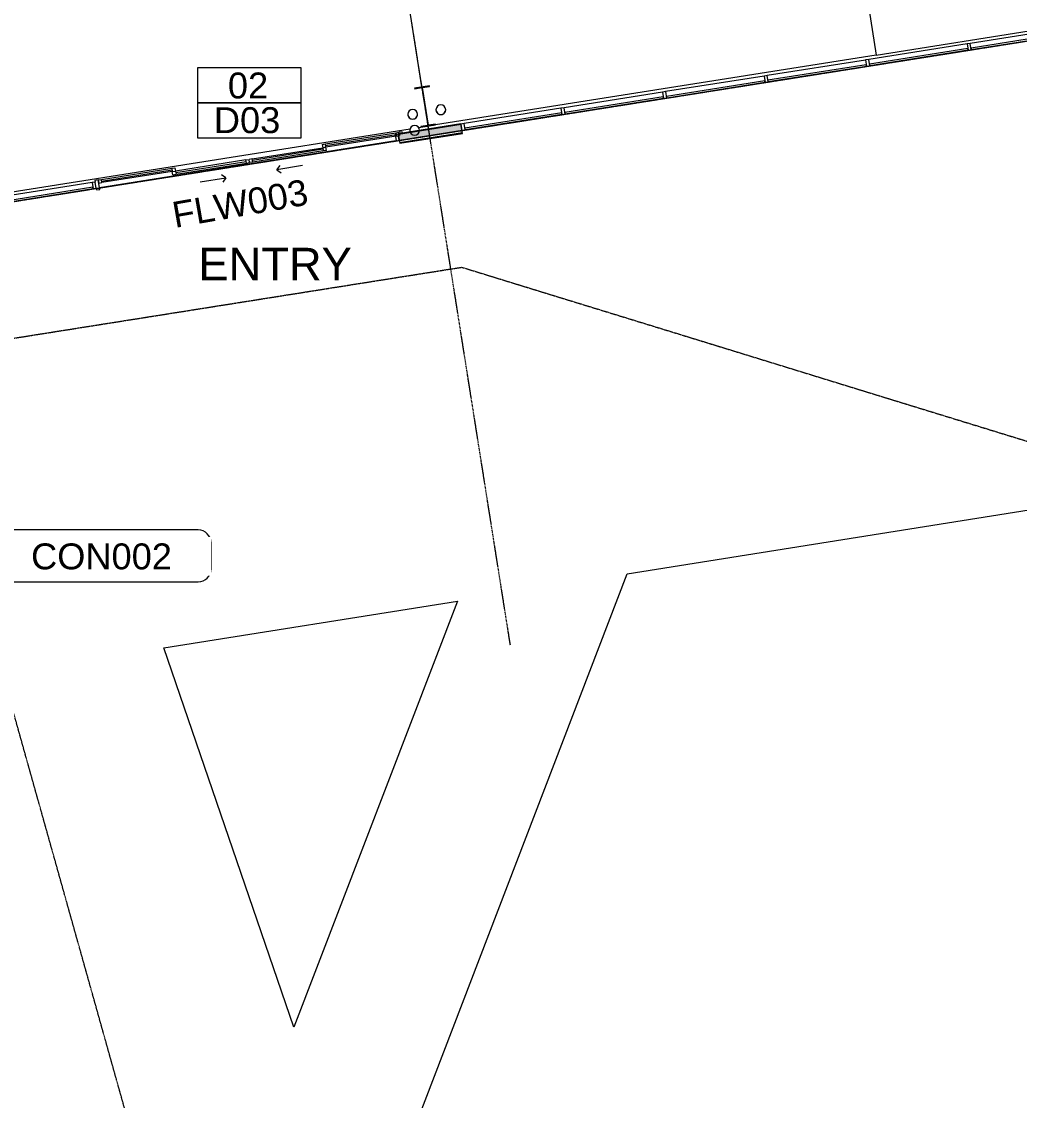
# Model space of a CAD drawing. Header units: millimetres. Extents: x -2612262 to -2065320, y 3717813 to 4283368.
# Drawn here: x -2305294 to -2289894, y 3987415 to 4004065 of the extents above; entities that cross this region are included whole.
import ezdxf

# ---------------------------------------------------------------- set-up
doc = ezdxf.new("R2010")
doc.units = ezdxf.units.MM
for name, pattern in [('Aligning Line', [3.2004, 1.6002, -1.6002]), ('Grid Line', [21, 12, -3, 3, -3]), ('Overhead', [4, 2.5, -1.5])]:
    doc.linetypes.add(name, pattern=pattern)
for name, color, linetype, lineweight in [('A-ANNO-DIMS', 211, 'Continuous', 5), ('A-ANNO-DIMS-200', 211, 'Continuous', 5), ('A-ANNO-KEYN', 231, 'Continuous', 5), ('A-DOOR', 31, 'Continuous', 5), ('A-DOOR-IDEN', 31, 'Continuous', 5), ('A-FLOR', 192, 'Continuous', 5), ('A-FLOR-IDEN', 11, 'Continuous', 5), ('A-FLOR-OVHD', 1, 'Overhead', 13), ('A-GLAZ', 151, 'Continuous', 5), ('A-GLAZ-CURT', 52, 'Continuous', 5), ('A-GLAZ-CWMG', 51, 'Continuous', 5), ('A-WALL', 113, 'Continuous', 5), ('A-WALL-PATT', 111, 'Continuous', 13), ('C-TOPO', 7, 'Continuous', 5), ('G-ANNO-REFR', 1, 'Aligning Line', 5), ('G-ANNO-TEXT', 231, 'Continuous', 5), ('P-SANR-FIXT', 6, 'Continuous', 5), ('S-BEAM', 12, 'Continuous', 5), ('S-GRID', 1, 'Continuous', 5)]:
    doc.layers.add(name, color=color, linetype=linetype, lineweight=lineweight)
doc.styles.add('Arial', font='arial.ttf', dxfattribs={"height": 500})
doc.styles.add('Arial_2', font='arial.ttf', dxfattribs={"height": 400})
doc.dimstyles.new('2_5-Diagonal-_deg_-Decimal_O', dxfattribs={"dimscale": 304.8, "dimtxt": 510.1297, "dimasz": 0.984252, "dimexe": 0.656168, "dimexo": 0.0625, "dimgap": 0.984252, "dimtad": 1, "dimdec": 0, "dimzin": 0, "dimdsep": 46, "dimtxsty": 'Arial', "dimblk1": 'OBLIQUE', "dimblk2": 'OBLIQUE', "dimsah": 1, "dimcen": 0.09, "dimdle": 0.656168, "dimazin": 0, "dimtfac": 1, "dimtdec": 4, "dimtix": 1, "dimtmove": 0, "dimatfit": 3, "dimfxl": 3.28084, "dimfxlon": 1, "dimtvp": 1, "dimtfill": 1, "dimtolj": 1, "dimtzin": 0, "dimlwd": 15, "dimlwe": 15, "dimarcsym": 2})
picture_1 = doc.add_image_def('image1.jpg', size_in_pixel=(6528, 5638))

# ---------------------------------------------------------------- blocks, each defined once
blk = doc.blocks.new('Structural Framing 17 - Structural Framing 1-1145779-GA - Part B')
at = {"layer": 'S-BEAM', "lineweight": 13}
for p, q in [((-2299001, 4003074), (-2299228, 4003038)), ((-2299000, 4003064), (-2299001, 4003074)), ((-2299228, 4003038), (-2299227, 4003028)), ((-2299227, 4003028), (-2299118, 4003046)), ((-2299118, 4003046), (-2299026, 4002463)), ((-2299108, 4003047), (-2299000, 4003064)), ((-2299016, 4002465), (-2299108, 4003047)), ((-2299026, 4002463), (-2299135, 4002446)), ((-2299135, 4002446), (-2299133, 4002436)), ((-2299133, 4002436), (-2298906, 4002472)), ((-2298907, 4002482), (-2299016, 4002465)), ((-2298906, 4002472), (-2298907, 4002482))]:
    blk.add_line(p, q, dxfattribs=at)
blk = doc.blocks.new('Downpipe - Straight - 01 - 150D-V32-GA - Part B')
at = {"layer": 'P-SANR-FIXT'}
for start, end in [(0, 180), (360, 180), (180, 0), (180, 360)]:
    blk.add_arc((-40, 100), 75, start, end, dxfattribs=at)
blk = doc.blocks.new('Downpipe - Straight - 01 - 150D-1488954-GA - Part B')
at = {"layer": 'P-SANR-FIXT'}
for start, end in [(0, 180), (360, 180), (180, 0), (180, 360)]:
    blk.add_arc((-40, 100), 75, start, end, dxfattribs=at)
blk = doc.blocks.new('SD - OXXO - SD - OXXO 3800W-V40-GA - Part B')
at = {"layer": 'A-DOOR'}
for p, q in [((-2350, -6), (-2400, -6)), ((-2400, -6), (-2400, -30)), ((-2400, -130), (-2400, -154)), ((-2400, -154), (-2350, -154)), ((-2350, -154), (-2350, -6)), ((2400, -6), (2350, -6)), ((2350, -6), (2350, -27)), ((2400, -27), (2400, -6))]:
    blk.add_line(p, q, dxfattribs=at)
at = {"layer": 'A-GLAZ'}
for p, q in [((-2350, -6), (-2350, -56)), ((-2350, -6), (-2300, -6)), ((-2350, -56), (-2300, -56)), ((-2300, -6), (-1200, -6)), ((-2300, -56), (-2300, -6)), ((-2300, -31), (-1200, -31)), ((-1200, -56), (-2300, -56)), ((-1200, -6), (-1150, -6)), ((-1200, -6), (-1200, -56)), ((-1200, -106), (-1200, -56)), ((-1200, -56), (-1150, -56)), ((-1200, -56), (-1150, -56)), ((-1200, -106), (-1150, -106)), ((-1150, -6), (-1150, -56)), ((-50, -56), (-1150, -56)), ((-1150, -56), (-1150, -106)), ((-1150, -81), (-50, -81)), ((-1150, -106), (-50, -106)), ((-50, -56), (0, -56)), ((-50, -106), (-50, -56)), ((-50, -106), (0, -106)), ((0, -106), (0, -56)), ((0, -106), (0, -56)), ((50, -56), (0, -56)), ((50, -106), (0, -106)), ((50, -56), (1150, -56)), ((50, -106), (50, -56)), ((1150, -81), (50, -81)), ((1150, -106), (50, -106)), ((1150, -6), (1150, -56)), ((1150, -6), (1200, -6)), ((1150, -56), (1200, -56)), ((1200, -56), (1150, -56)), ((1150, -56), (1150, -106)), ((1200, -106), (1150, -106)), ((1200, -6), (2300, -6)), ((1200, -56), (1200, -6)), ((1200, -31), (2300, -31)), ((2300, -56), (1200, -56)), ((1200, -106), (1200, -56)), ((2300, -6), (2350, -6)), ((2300, -6), (2300, -56)), ((2300, -56), (2350, -56)), ((2350, -6), (2350, -56)), ((-800, -281), (-400, -281)), ((-400, -281), (-457, -224)), ((-400, -281), (-457, -338)), ((400, -281), (457, -224)), ((400, -281), (457, -338)), ((800, -281), (400, -281))]:
    blk.add_line(p, q, dxfattribs=at)
blk = doc.blocks.new('System Panel - Glazed-2654292-GA - Part B')
at = {"layer": 'A-GLAZ-CURT'}
for p, q in [((756, -24), (-756, -24)), ((-756, -24), (-756, -49)), ((-756, -49), (756, -49)), ((756, -49), (756, -24))]:
    blk.add_line(p, q, dxfattribs=at)
blk = doc.blocks.new('System Panel - Glazed-2654293-GA - Part B')
at = {"layer": 'A-GLAZ-CURT'}
for p, q in [((768, -24), (-768, -24)), ((-768, -24), (-768, -49)), ((-768, -49), (768, -49)), ((768, -49), (768, -24))]:
    blk.add_line(p, q, dxfattribs=at)
blk = doc.blocks.new('Rectangular Mullion - 50x100mm-2654290-GA - Part B')
at = {"layer": 'A-GLAZ-CWMG'}
for p, q in [((-2296970, 4002728), (-2298463, 4002491)), ((-2296955, 4002629), (-2298448, 4002393))]:
    blk.add_line(p, q, dxfattribs=at)
blk = doc.blocks.new('Rectangular Mullion - 50x100mm-2654291-GA - Part B')
at = {"layer": 'A-GLAZ-CWMG'}
for p, q in [((-2295403, 4002976), (-2296921, 4002736)), ((-2295388, 4002877), (-2296905, 4002637))]:
    blk.add_line(p, q, dxfattribs=at)
blk = doc.blocks.new('Rectangular Mullion - 50x100mm-1167181-GA - Part B')
at = {"layer": 'A-GLAZ-CWMG'}
for p, q in [((0, 50), (-50, 50)), ((-50, 50), (-50, -50)), ((0, -50), (0, 50)), ((-50, -50), (0, -50))]:
    blk.add_line(p, q, dxfattribs=at)
blk = doc.blocks.new('Rectangular Mullion - 50x100mm-1167177-GA - Part B')
at = {"layer": 'A-GLAZ-CWMG'}
for p, q in [((-25, 50), (25, 50)), ((-25, -50), (-25, 50)), ((25, 50), (25, -50)), ((25, -50), (-25, -50))]:
    blk.add_line(p, q, dxfattribs=at)
blk = doc.blocks.new('Rectangular Mullion - 50x100mm-2657775-GA - Part B')
at = {"layer": 'A-GLAZ-CWMG'}
for p, q in [((-50, 50), (0, 50)), ((-50, -50), (-50, 50)), ((0, 50), (0, -50)), ((0, -50), (-50, -50))]:
    blk.add_line(p, q, dxfattribs=at)
blk = doc.blocks.new('aba - Plumbing Fixtures - Strip Drain - Stormtech - Custom Ass - FLW003 _Doors_-2950224-GA - Part B')
at = {"layer": 'P-SANR-FIXT'}
for p, q in [((38, -38), (38, -4673)), ((41, -38), (41, -4673))]:
    blk.add_line(p, q, dxfattribs=at)
blk = doc.blocks.new('DIMBLOCK1-GA - Part B')
at = {"layer": 'A-ANNO-DIMS-200', "lineweight": 15}
for p, q in [((-2327823, 4050069), (-2327874, 4050388)), ((-2327823, 4050069), (-2327698, 4050241)), ((-2327823, 4050069), (-2327948, 4049898)), ((-2327823, 4050069), (-2327823, 4050069)), ((-2327823, 4050069), (-2327792, 4049872)), ((-2337983, 4048155), (-2338052, 4048471)), ((-2337983, 4048155), (-2337869, 4048334)), ((-2337983, 4048155), (-2338098, 4047977)), ((-2337983, 4048155), (-2337941, 4047960))]:
    blk.add_line(p, q, dxfattribs=at)
for start, end in [(98.93584, 102.39889), (99.00033, 102.33441)]:
    blk.add_arc((-2300024, 3874558), 177699, start, end, dxfattribs=at)
at = {"layer": 'A-ANNO-DIMS-200', "color": 0, "lineweight": 15, "insert": (-2333895, 4049968), "char_height": 500, "width": 1958.9, "attachment_point": 1, "rotation": 10.6674, "line_spacing_factor": 0.941778, "style": 'Arial', "bg_fill": 3, "box_fill_scale": 1.25, "bg_fill_color": 256, "bg_fill_true_color": 13158600, "bg_fill_transparency": 0}
blk.add_mtext('3.33°', dxfattribs=at)
blk = doc.blocks.new('_Oblique')
at = {"color": 0, "linetype": 'ByBlock', "lineweight": -2}
blk.add_line((-0.5, -0.5), (0.5, 0.5), dxfattribs=at)
blk = doc.blocks.new('DIMBLOCK2-GA - Part B')
at = {"layer": 'A-ANNO-DIMS-200', "lineweight": 15}
for p, q in [((-2337980, 4048142), (-2338057, 4048493)), ((-2337980, 4048142), (-2337866, 4048320)), ((-2337980, 4048142), (-2338095, 4047963)), ((-2337980, 4048142), (-2337980, 4048142)), ((-2337980, 4048142), (-2337938, 4047946)), ((-2348008, 4045641), (-2348105, 4045988)), ((-2348008, 4045641), (-2347904, 4045826)), ((-2348008, 4045641), (-2348112, 4045457)), ((-2348008, 4045641), (-2347954, 4045449))]:
    blk.add_line(p, q, dxfattribs=at)
for start, end in [(102.26992, 105.7319), (102.33441, 105.66741)]:
    blk.add_arc((-2300024, 3874558), 177685, start, end, dxfattribs=at)
at = {"layer": 'A-ANNO-DIMS-200', "color": 0, "lineweight": 15, "insert": (-2344034, 4047688), "char_height": 500, "width": 1958.9, "attachment_point": 1, "rotation": 14.0009, "line_spacing_factor": 0.941778, "style": 'Arial', "bg_fill": 3, "box_fill_scale": 1.25, "bg_fill_color": 256, "bg_fill_true_color": 13158600, "bg_fill_transparency": 0}
blk.add_mtext('3.33°', dxfattribs=at)
blk = doc.blocks.new('Floor Tag - Wall Tag 17W-1171940-GA - Part B')
at = {"layer": 'A-FLOR-IDEN'}
for p, q in [((7.5, 2), (-7.5, 2)), ((-8.5, 1), (-8.5, -1)), ((8.5, -1), (8.5, 1)), ((-7.5, -2), (7.5, -2))]:
    blk.add_line(p, q, dxfattribs=at)
for centre, start, end in [((-7.5, 1), 90, 180), ((7.5, 1), 360, 90), ((-7.5, -1), 180, 270), ((7.5, -1), 270, 0)]:
    blk.add_arc(centre, 1, start, end, dxfattribs=at)
blk = doc.blocks.new('AA_DOOR_MARK _ TYPE MARK_HA2 - Mark _ Type Mark-1751130-GA - Part B')
at = {"layer": 'A-DOOR-IDEN'}
for p, q in [((4, 2.7), (-4, 2.7)), ((-4, 2.7), (-4, 0)), ((4, 0), (4, 2.7)), ((4, 0), (-4, 0)), ((4, -2.7), (4, 0)), ((-4, 0), (4, 0)), ((-4, 0), (-4, -2.7)), ((-4, -2.7), (4, -2.7))]:
    blk.add_line(p, q, dxfattribs=at)

msp = doc.modelspace()

# ---------------------------------------------------------------- hatches: boundary and pattern name
at = {"layer": 'A-WALL-PATT'}
msp.add_hatch(color=256, dxfattribs=at).paths.add_polyline_path([(-2299465, 4002230.4), (-2298497, 4002383.7), (-2298511.4, 4002474.6), (-2299479.4, 4002321.3)])

# ---------------------------------------------------------------- linework, layer by layer
at = {"layer": 'A-FLOR'}
for p, q in [((-2293670, 4013425.8), (-2292105.6, 4003548.9)), ((-2299114.9, 4003056.3), (-2300583.8, 4012330.7)), ((-2292105.6, 4003548.9), (-2288927.4, 4004052.3)), ((-2292105.6, 4003548.9), (-2298905.9, 4002471.8)), ((-2309276.6, 4000829.2), (-2299298.1, 4002409.7)), ((-2299168.6, 4002430.2), (-2299133, 4002435.9)), ((-2304093.6, 4001506.1), (-2299515.7, 4002231.2)), ((-2304092.4, 4001498.5), (-2299514.5, 4002223.6)), ((-2295945.5, 3995539.7), (-2277135.6, 3998539.2)), ((-2299931, 3985156.9), (-2295945.5, 3995539.7)), ((-2303097.4, 3994399.2), (-2298567.4, 3995121.6)), ((-2298567.4, 3995121.6), (-2301091.8, 3988545.1)), ((-2301091.8, 3988545.1), (-2303097.4, 3994399.2))]:
    msp.add_line(p, q, dxfattribs=at)
at = {"layer": 'A-FLOR-OVHD'}
for p, q in [((-2319811.5, 3999008.7), (-2229984.8, 4013236.4)), ((-2319811.5, 3999008.7), (-2229984.8, 4013236.4)), ((-2317299.5, 3997296.5), (-2298500.4, 4000274.1)), ((-2315000.3, 3997660.7), (-2298500.4, 4000274.1)), ((-2298500.4, 4000274.1), (-2287507.4, 3996890.6)), ((-2298500.4, 4000274.1), (-2287507.4, 3996890.6)), ((-2298165.6, 3967543.9), (-2305458.3, 3993545.4)), ((-2298165.6, 3967543.9), (-2305458.3, 3993545.4))]:
    msp.add_line(p, q, dxfattribs=at)
at = {"layer": 'A-WALL', "color": 250, "lineweight": 13}
for p, q in [((-2298513.3, 4002486.4), (-2299481.2, 4002333.1)), ((-2298490.1, 4002340.2), (-2298513.3, 4002486.4)), ((-2299481.2, 4002333.1), (-2299458.1, 4002186.9)), ((-2299458.1, 4002186.9), (-2298490.1, 4002340.2))]:
    msp.add_line(p, q, dxfattribs=at)
at = {"layer": 'A-WALL'}
for p, q in [((-2298511.4, 4002474.6), (-2299479.4, 4002321.3)), ((-2298497, 4002383.7), (-2299465, 4002230.4)), ((-2298491.6, 4002349.1), (-2299459.5, 4002195.8))]:
    msp.add_line(p, q, dxfattribs=at)
at = {"layer": 'C-TOPO'}
for p, q in [((-2303097.4, 3994399.2), (-2298567.4, 3995121.6)), ((-2298567.4, 3995121.6), (-2301091.8, 3988545.1))]:
    msp.add_line(p, q, dxfattribs=at)
at = {"layer": 'S-GRID', "linetype": 'Grid Line'}
for p, q in [((-2297750.5, 3994442.3), (-2307290.8, 4054675.5)), ((-2319776.1, 3999014.3), (-2220382.6, 4014757.3))]:
    msp.add_line(p, q, dxfattribs=at)

# ---------------------------------------------------------------- block references
at = {"layer": 'A-DOOR', "rotation": 9.000328388142826}
msp.add_blockref('SD - OXXO - SD - OXXO 3800W-V40-GA - Part B', (-2301791.7, 4001994.5), dxfattribs=at)
at = {"layer": 'A-GLAZ-CURT', "rotation": 9.000328388142826}
for name, p in [('System Panel - Glazed-2654292-GA - Part B', (-2289898.1, 4003797.3)), ('System Panel - Glazed-2654293-GA - Part B', (-2291452.9, 4003551.1)), ('System Panel - Glazed-2654293-GA - Part B', (-2293020, 4003302.8)), ('System Panel - Glazed-2654293-GA - Part B', (-2294587.2, 4003054.6)), ('System Panel - Glazed-2654293-GA - Part B', (-2296154.3, 4002806.4)), ('System Panel - Glazed-2654292-GA - Part B', (-2297709.1, 4002560.1)), ('System Panel - Glazed-2654293-GA - Part B', (-2304957.9, 4001412))]:
    msp.add_blockref(name, p, dxfattribs=at)
at = {"layer": 'A-GLAZ-CWMG'}
for name, p in [('Rectangular Mullion - 50x100mm-2654290-GA - Part B', (7811, 1237.2)), ('Rectangular Mullion - 50x100mm-2654291-GA - Part B', (4701.4, 744.7)), ('Rectangular Mullion - 50x100mm-2654291-GA - Part B', (3134.3, 496.4)), ('Rectangular Mullion - 50x100mm-2654291-GA - Part B', (1567.1, 248.2)), ('Rectangular Mullion - 50x100mm-2654291-GA - Part B', (0, 0)), ('Rectangular Mullion - 50x100mm-2654290-GA - Part B', (0, 0)), ('Rectangular Mullion - 50x100mm-2654291-GA - Part B', (-8803.6, -1394.4))]:
    msp.add_blockref(name, p, dxfattribs=at)
at = {"layer": 'A-GLAZ-CWMG', "extrusion": (0, 0, -1), "rotation": 170.9996716118572}
for name, p in [('Rectangular Mullion - 50x100mm-1167177-GA - Part B', (2290669.4, 4003675.2)), ('Rectangular Mullion - 50x100mm-1167177-GA - Part B', (2292236.5, 4003427)), ('Rectangular Mullion - 50x100mm-1167177-GA - Part B', (2293803.6, 4003178.7)), ('Rectangular Mullion - 50x100mm-1167177-GA - Part B', (2295370.7, 4002930.5)), ('Rectangular Mullion - 50x100mm-1167177-GA - Part B', (2296937.9, 4002682.3)), ('Rectangular Mullion - 50x100mm-2657775-GA - Part B', (2299472.9, 4002280.8)), ('Rectangular Mullion - 50x100mm-1167177-GA - Part B', (2304174.3, 4001536.1))]:
    msp.add_blockref(name, p, dxfattribs=at)
at = {"layer": 'A-GLAZ-CWMG', "rotation": 189.0003283881429}
msp.add_blockref('Rectangular Mullion - 50x100mm-1167181-GA - Part B', (-2298505, 4002434.1), dxfattribs=at)
at = {"layer": 'P-SANR-FIXT'}
for name, p, rotation in [('Downpipe - Straight - 01 - 150D-V32-GA - Part B', (-2298863.6, 4002804.3), 180), ('Downpipe - Straight - 01 - 150D-V32-GA - Part B', (-2299298.2, 4002735.4), 180), ('aba - Plumbing Fixtures - Strip Drain - Stormtech - Custom Ass - FLW003 _Doors_-2950224-GA - Part B', (-2304124.5, 4001459.3), 99.0003277068024)]:
    msp.add_blockref(name, p, dxfattribs=dict(at, rotation=rotation))
msp.add_blockref('Downpipe - Straight - 01 - 150D-1488954-GA - Part B', (-2299188, 4002286.4), dxfattribs=at)
at = {"layer": 'S-BEAM'}
msp.add_blockref('Structural Framing 17 - Structural Framing 1-1145779-GA - Part B', (0, 0), dxfattribs=at)

# ---------------------------------------------------------------- pictures from other files: only their frames are drawn
at = {"layer": 'G-ANNO-REFR'}
image = msp.add_image(picture_1, insert=(-2382054.9, 4283368.1), size_in_units=(433000, 373966.6), rotation=-122.11743, dxfattribs=at)
image.dxf.flags = 15

# ---------------------------------------------------------------- next in the draw order: dimensions: what is measured, and where the dimension line sits
at = {"layer": 'A-ANNO-DIMS', "lineweight": 15}
dim = msp.add_angular_dim_3p(base=(-2331222, 4049497.1), center=(-2300023.8, 3874558.4), p1=(-2327873.5, 4050387.9), p2=(-2338052.2, 4048470.6), dimstyle='2_5-Diagonal-_deg_-Decimal_O', override={"dimpost": '<>', "dimfxl": 10357.716246}, dxfattribs=at)
dim.commit()
dim.dimension.update_dxf_attribs({"geometry": 'DIMBLOCK1-GA - Part B', "text_midpoint": (-2333019.9, 4049732.1)})

# ---------------------------------------------------------------- next in the draw order: dimensions: what is measured, and where the dimension line sits
dim = msp.add_angular_dim_3p(base=(-2341338.9, 4047373.3), center=(-2300023.8, 3874558.4), p1=(-2338057.2, 4048493.2), p2=(-2348105.2, 4045987.8), dimstyle='2_5-Diagonal-_deg_-Decimal_O', override={"dimpost": '<>', "dimfxl": 10355.71416}, dxfattribs=at)
dim.commit()
dim.dimension.update_dxf_attribs({"geometry": 'DIMBLOCK2-GA - Part B', "text_midpoint": (-2343146.8, 4047503.6)})

# ---------------------------------------------------------------- next in the draw order: block references
at = {"layer": 'A-DOOR-IDEN', "xscale": 199.9999999999999, "yscale": 199.9999999999999, "zscale": 199.9999999999999}
msp.add_blockref('AA_DOOR_MARK _ TYPE MARK_HA2 - Mark _ Type Mark-1751130-GA - Part B', (-2301779.2, 4002812.3), dxfattribs=at)
at = {"layer": 'A-FLOR-IDEN', "xscale": 199.9999999999999, "yscale": 199.9999999999999, "zscale": 199.9999999999999}
msp.add_blockref('Floor Tag - Wall Tag 17W-1171940-GA - Part B', (-2304068.9, 3995819.2), dxfattribs=at)

# ---------------------------------------------------------------- next in the draw order: texts
at = {"layer": 'A-ANNO-KEYN', "insert": (-2302997.2, 4001273.8), "char_height": 400, "width": 2629.535, "attachment_point": 1, "rotation": 9.94475, "style": 'Arial_2'}
msp.add_mtext('FLW003', dxfattribs=at)
at = {"layer": 'A-DOOR-IDEN', "char_height": 400, "attachment_point": 1, "style": 'Arial_2'}
for s, insert, width in [('02', (-2302110, 4003279.1), 769.62), ('D03', (-2302326.7, 4002743.8), 1266.666)]:
    msp.add_mtext(s, dxfattribs=dict(at, insert=insert, width=width))
at = {"layer": 'G-ANNO-TEXT', "color": 7, "insert": (-2302564.7, 4000574.2), "char_height": 500, "width": 2870.041, "attachment_point": 1, "style": 'Arial'}
msp.add_mtext('ENTRY', dxfattribs=at)

# ---------------------------------------------------------------- next in the draw order: texts
at = {"layer": 'A-FLOR-IDEN', "insert": (-2305147.5, 3996011.6), "char_height": 400, "width": 2677.636, "attachment_point": 1, "style": 'Arial_2', "bg_fill": 3, "box_fill_scale": 1.25, "bg_fill_color": 256, "bg_fill_true_color": 13158600, "bg_fill_transparency": 0}
msp.add_mtext('CON002', dxfattribs=at)

doc.saveas('drawing.dxf')
